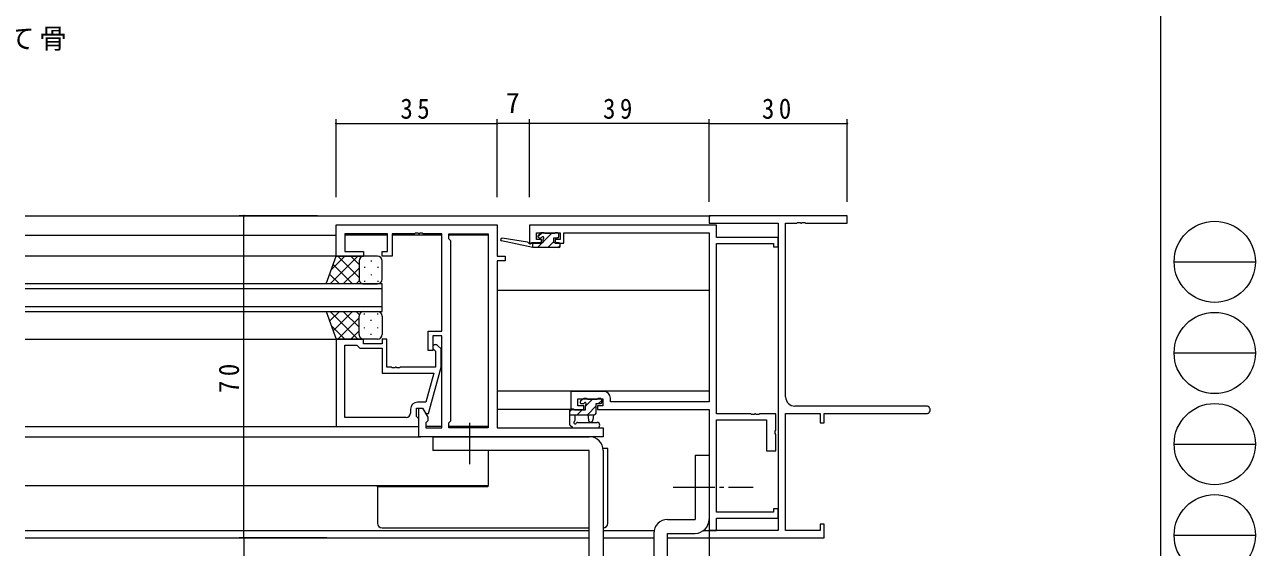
# Model space of a CAD drawing. Units: millimetres on the paper. Extents: x -420 to 373, y -297 to 267.
# Drawn here: x 105.7 to 372.9, y -135.6 to -22.1 of the extents above; entities that cross this region are included whole.
import ezdxf
from ezdxf.enums import TextEntityAlignment as Align

# ---------------------------------------------------------------- set-up
doc = ezdxf.new("R2010")
doc.units = ezdxf.units.MM
doc.linetypes.add('CHAIN2', pattern=[12, 9, -1, 1, -1])
for name, color, linetype, lineweight in [('0-1_YKK_ZWAK', 7, 'Continuous', 9), ('0-3_YKK_11', 7, 'Continuous', 9), ('0-4_YKK_12', 2, 'Continuous', 9), ('0-5_YKK_13', 4, 'Continuous', 9), ('0-6_YKK_D', 6, 'Continuous', 9)]:
    doc.layers.add(name, color=color, linetype=linetype, lineweight=lineweight)
doc.layers.add('0-2_USER1', color=3, linetype='Continuous')
doc.styles.add('ＭＳ ゴシック', font='')
doc.styles.get('ＭＳ ゴシック').set_extended_font_data('MS Gothic')

msp = doc.modelspace()

# ---------------------------------------------------------------- linework, layer by layer
at = {"layer": '0-1_YKK_ZWAK'}
for p, q in [((352.3, 264.425), (352.3, -260.575)), ((355.276, -73.591), (372.917, -73.591)), ((355.276, -93.387), (372.917, -93.387)), ((355.276, -113.183), (372.917, -113.183)), ((355.276, -132.979), (372.917, -132.979))]:
    msp.add_line(p, q, dxfattribs=at)
for centre in [(364.096, -73.591), (364.096, -93.387), (364.096, -113.183), (364.096, -132.979)]:
    msp.add_circle(centre, 8.82, dxfattribs=at)
at = {"layer": '0-3_YKK_11'}
for p, q in [((254.3, -63.575), (254.3, -65.205)), ((284.3, -63.575), (254.3, -63.575)), ((284.3, -65.205), (284.3, -63.575)), ((173.3, -65.576), (208.3, -65.576)), ((173.3, -72.376), (173.3, -65.576)), ((208.3, -65.576), (208.3, -72.376)), ((215.3, -65.645), (215.3, -69.545)), ((255.93, -65.645), (215.3, -65.645)), ((254.3, -65.205), (269.3, -65.205)), ((255.93, -68.345), (255.93, -65.645)), ((269.3, -65.205), (269.3, -131.945)), ((270.93, -65.205), (273.342, -65.205)), ((270.93, -102.945), (270.93, -65.205)), ((273.342, -65.205), (273.525, -65.085)), ((273.525, -65.085), (274.075, -65.085)), ((274.075, -65.085), (274.258, -65.205)), ((274.258, -65.205), (274.342, -65.205)), ((274.342, -65.205), (274.525, -65.085)), ((274.525, -65.085), (275.075, -65.085)), ((275.075, -65.085), (275.258, -65.205)), ((275.258, -65.205), (284.3, -65.205)), ((175.23, -67.506), (175.23, -71.376)), ((184.5, -67.506), (175.23, -67.506)), ((184.5, -71.376), (184.5, -67.506)), ((185.5, -67.506), (185.5, -72.376)), ((190.342, -67.506), (185.5, -67.506)), ((190.525, -67.386), (190.342, -67.506)), ((191.075, -67.386), (190.525, -67.386)), ((191.258, -67.506), (191.075, -67.386)), ((191.342, -67.506), (191.258, -67.506)), ((191.525, -67.386), (191.342, -67.506)), ((192.075, -67.386), (191.525, -67.386)), ((192.258, -67.506), (192.075, -67.386)), ((196.3, -67.506), (192.258, -67.506)), ((196.3, -88.676), (196.3, -67.506)), ((197.8, -67.506), (206.37, -67.506)), ((197.8, -68.576), (197.8, -67.506)), ((198.23, -69.006), (197.8, -68.576)), ((198.23, -108.146), (198.23, -69.006)), ((206.37, -67.506), (206.37, -109.646)), ((206.37, -67.506), (206.37, -109.646)), ((216.8, -67.275), (222, -67.275)), ((216.8, -68.745), (216.8, -67.275)), ((217.9, -68.745), (216.8, -68.745)), ((217.9, -69.545), (217.9, -68.745)), ((220.9, -68.745), (220.9, -69.545)), ((222, -68.745), (220.9, -68.745)), ((222, -67.275), (222, -68.745)), ((222.8, -67.275), (254.3, -67.275)), ((222.8, -69.545), (222.8, -67.275)), ((254.3, -67.275), (254.3, -104.015)), ((269.3, -68.345), (255.93, -68.345)), ((269.3, -70.345), (269.3, -68.345)), ((175.23, -71.376), (179.3, -71.376)), ((179.3, -71.376), (179.3, -72.376)), ((183.3, -71.376), (184.5, -71.376)), ((183.3, -72.376), (183.3, -71.376)), ((215.3, -69.545), (217.9, -69.545)), ((220.9, -69.545), (222.8, -69.545)), ((255.93, -69.645), (268.3, -69.645)), ((255.93, -106.645), (255.93, -69.645)), ((268.3, -69.645), (268.3, -70.345)), ((268.3, -70.345), (269.3, -70.345)), ((179.3, -72.376), (173.3, -72.376)), ((185.5, -72.376), (183.3, -72.376)), ((208.3, -72.376), (210, -72.376)), ((208.3, -73.376), (208.3, -109.646)), ((210, -73.376), (208.3, -73.376)), ((210, -72.376), (210, -73.376)), ((179.3, -90.376), (173.3, -90.376)), ((173.3, -90.376), (173.3, -109.376)), ((179.3, -91.376), (179.3, -90.376)), ((183.3, -90.376), (183.3, -91.376)), ((184.3, -90.376), (183.3, -90.376)), ((184.3, -96.476), (184.3, -90.376)), ((193.3, -88.676), (196.3, -88.676)), ((193.3, -92.876), (193.3, -88.676)), ((194.3, -89.676), (194.3, -92.876)), ((196.3, -89.676), (194.3, -89.676)), ((196.3, -109.646), (196.3, -89.676)), ((175.23, -107.446), (175.23, -91.676)), ((175.23, -91.676), (177.8, -91.676)), ((175.23, -107.446), (175.23, -91.676)), ((177.8, -91.676), (178, -91.876)), ((178, -91.876), (178.5, -92.376)), ((178.5, -92.376), (183.3, -92.376)), ((183.3, -91.376), (179.3, -91.376)), ((183.3, -92.376), (183.3, -97.776)), ((194.3, -92.876), (193.3, -92.876)), ((194.476, -92.6), (194.9, -93.024)), ((194.9, -93.024), (194.9, -96.476)), ((196.1, -92.527), (195.324, -91.752)), ((196.1, -96.472), (196.1, -92.527)), ((183.3, -97.776), (194.509, -97.776)), ((185.342, -96.476), (184.3, -96.476)), ((185.525, -96.596), (185.342, -96.476)), ((186.075, -96.596), (185.525, -96.596)), ((186.258, -96.476), (186.075, -96.596)), ((186.342, -96.476), (186.258, -96.476)), ((186.525, -96.596), (186.342, -96.476)), ((187.075, -96.596), (186.525, -96.596)), ((187.258, -96.476), (187.075, -96.596)), ((194.9, -96.476), (187.258, -96.476)), ((194.509, -97.776), (192.82, -104.076)), ((193.393, -106.576), (196.1, -96.472)), ((192.82, -104.076), (191, -104.076)), ((224.3, -101.745), (224.3, -105.645)), ((231.4, -101.745), (224.3, -101.745)), ((225.8, -103.375), (231.27, -103.375)), ((225.8, -104.845), (225.8, -103.375)), ((231.27, -103.375), (231.27, -104.845)), ((232.9, -104.015), (232.9, -103.245)), ((254.3, -104.015), (232.9, -104.015)), ((189.5, -105.576), (189.5, -106.446)), ((190.8, -105.376), (192.1, -105.376)), ((190.8, -107.176), (190.8, -105.376)), ((191.3, -105.376), (192.1, -105.376)), ((191.3, -111.576), (191.3, -105.376)), ((192.1, -105.376), (192.793, -106.576)), ((192.1, -105.376), (193.23, -107.333)), ((192.793, -106.576), (193.393, -106.576)), ((224.3, -105.645), (227.1, -105.645)), ((227.1, -104.845), (225.8, -104.845)), ((227.1, -105.645), (227.1, -104.845)), ((230.1, -104.845), (230.1, -105.645)), ((231.27, -104.845), (230.1, -104.845)), ((230.1, -105.645), (254.3, -105.645)), ((254.3, -105.645), (254.3, -131.945)), ((263.342, -106.645), (255.93, -106.645)), ((263.525, -106.765), (263.342, -106.645)), ((264.075, -106.765), (263.525, -106.765)), ((264.258, -106.645), (264.075, -106.765)), ((264.342, -106.645), (264.258, -106.645)), ((264.525, -106.765), (264.342, -106.645)), ((265.075, -106.765), (264.525, -106.765)), ((265.258, -106.645), (265.075, -106.765)), ((268.8, -106.645), (265.258, -106.645)), ((268.8, -110.187), (268.8, -106.645)), ((270.93, -106.575), (278.4, -106.575)), ((270.93, -131.945), (270.93, -106.575)), ((301.485, -104.945), (272.93, -104.945)), ((278.4, -106.575), (278.4, -108.575)), ((279.3, -106.575), (301.485, -106.575)), ((279.3, -108.575), (279.3, -106.575)), ((173.3, -109.376), (191.3, -109.376)), ((188.5, -107.446), (175.23, -107.446)), ((191, -107.376), (190.8, -107.176)), ((191.3, -107.676), (191, -107.376)), ((191.3, -109.376), (191.3, -107.676)), ((193.23, -108.146), (192.8, -108.576)), ((192.8, -108.576), (192.8, -109.646)), ((193.23, -107.333), (193.23, -108.146)), ((197.8, -108.576), (198.23, -108.146)), ((197.8, -109.646), (197.8, -108.576)), ((255.93, -107.945), (266.8, -107.945)), ((255.93, -127.945), (255.93, -107.945)), ((266.8, -107.945), (266.8, -114.645)), ((278.4, -108.575), (279.3, -108.575)), ((231.3, -111.576), (191.3, -111.576)), ((192.8, -109.646), (196.3, -109.646)), ((206.37, -109.646), (197.8, -109.646)), ((208.3, -109.646), (231.3, -109.646)), ((231.3, -109.646), (231.3, -111.576)), ((268.68, -110.37), (268.8, -110.187)), ((268.68, -110.92), (268.68, -110.37)), ((268.8, -111.104), (268.68, -110.92)), ((268.8, -114.645), (268.8, -111.104)), ((266.8, -114.645), (268.8, -114.645)), ((268.3, -127.945), (255.93, -127.945)), ((268.3, -127.245), (268.3, -127.945)), ((269.3, -127.245), (268.3, -127.245)), ((269.3, -129.245), (269.3, -127.245)), ((255.93, -129.245), (269.3, -129.245)), ((255.93, -131.945), (255.93, -129.245)), ((278.4, -130.575), (278.4, -131.945)), ((279.3, -130.575), (278.4, -130.575)), ((279.3, -133.575), (279.3, -130.575)), ((254.3, -131.945), (254.3, -133.575)), ((269.3, -131.945), (254.3, -131.945)), ((254.3, -131.945), (255.93, -131.945)), ((254.3, -133.575), (279.3, -133.575)), ((278.4, -131.945), (270.93, -131.945))]:
    msp.add_line(p, q, dxfattribs=at)
for centre, radius, start, end in [((194.9, -92.176), 0.6, 44.99998, 225), ((191, -105.576), 1.5, 90, 179.99998), ((231.4, -103.245), 1.5, 0, 89.99998), ((272.93, -102.945), 2, 180, 269.99998), ((188.5, -106.446), 1, 270, 359.99998), ((301.485, -105.76), 0.815, 269.99998, 90)]:
    msp.add_arc(centre, radius, start, end, dxfattribs=at)
at = {"layer": '0-4_YKK_12'}
for p, q in [((105.8, -63.575), (254.6, -63.575)), ((105.8, -67.776), (173.3, -67.776)), ((184.499, -67.776), (175.232, -67.776)), ((196.299, -67.776), (185.502, -67.776)), ((206.369, -67.776), (197.802, -67.776)), ((173.8, -72.376), (105.8, -72.376)), ((183.301, -78.376), (105.8, -78.376)), ((105.8, -79.376), (183.301, -79.376)), ((183.301, -84.376), (183.301, -78.376)), ((208.3, -79.775), (254.3, -79.775)), ((183.301, -83.376), (105.8, -83.376)), ((105.8, -84.376), (183.301, -84.376)), ((105.8, -90.376), (179.002, -90.376)), ((254.3, -101.675), (208.3, -101.675)), ((208.3, -105.575), (224.6, -105.575)), ((105.8, -109.376), (191, -109.376)), ((196.299, -109.376), (192.802, -109.376)), ((206.369, -109.376), (197.802, -109.376)), ((105.8, -111.576), (191.738, -111.576)), ((206.37, -114.575), (206.37, -122.175)), ((105.8, -122.175), (206.37, -122.175)), ((105.8, -131.945), (228.302, -131.945)), ((105.8, -133.575), (228.302, -133.575)), ((231.302, -131.945), (242.369, -131.945)), ((231.302, -133.575), (242.302, -133.575)), ((245.302, -133.575), (254.6, -133.575)), ((253.141, -131.945), (254.3, -131.945)), ((254.3, -133.575), (254.3, -153.575))]:
    msp.add_line(p, q, dxfattribs=at)
at = {"layer": '0-5_YKK_13'}
for p, q in [((216.002, -70.475), (209.241, -69.069)), ((214.888, -69.302), (209.346, -68.479)), ((216.002, -69.475), (215.915, -69.461)), ((216.002, -70.475), (216.002, -69.475)), ((218.2, -69.475), (216.002, -69.475)), ((218.078, -69.475), (217.078, -70.475)), ((218.033, -67.275), (217.122, -68.187)), ((217.688, -67.363), (217.188, -67.863)), ((217.4, -68.375), (217.739, -68.375)), ((218.5, -67.275), (217.9, -67.275)), ((220.078, -67.475), (218.2, -69.354)), ((218.2, -68.836), (218.2, -69.475)), ((220.7, -67.475), (218.7, -67.475)), ((220.6, -69.199), (219.323, -70.475)), ((220.6, -68.375), (221.4, -68.375)), ((220.6, -69.475), (220.6, -68.375)), ((221.7, -69.475), (220.6, -69.475)), ((221.4, -67.275), (220.9, -67.275)), ((221.699, -68.1), (221.424, -68.374)), ((221.7, -68.075), (221.7, -67.575)), ((221.7, -70.475), (216.002, -70.475)), ((222, -70.044), (221.569, -70.475)), ((222, -70.175), (222, -69.775)), ((171.157, -78.376), (173.3, -72.376)), ((178.032, -72.376), (172.032, -78.376)), ((175.203, -72.376), (172.243, -75.337)), ((176.851, -78.376), (172.656, -74.18)), ((173.3, -72.376), (179.3, -72.376)), ((178.3, -76.996), (173.68, -72.376)), ((178.3, -74.168), (176.508, -72.376)), ((178.3, -73.376), (178.3, -76.976)), ((178.3, -73.776), (178.3, -77.376)), ((182.3, -72.376), (179.3, -72.376)), ((179.522, -74.711), (179.522, -74.911)), ((180.937, -73.296), (180.937, -73.496)), ((182.352, -74.711), (182.352, -74.911)), ((183.3, -77.376), (183.3, -73.376)), ((174.023, -78.376), (171.911, -76.264)), ((178.3, -74.936), (174.86, -78.376)), ((180.937, -76.326), (180.937, -76.526)), ((179.3, -78.376), (171.157, -78.376)), ((178.357, -77.708), (177.689, -78.376)), ((179.3, -78.376), (182.3, -78.376)), ((179.522, -77.741), (179.522, -77.941)), ((182.352, -77.741), (182.352, -77.941)), ((171.157, -84.376), (179.3, -84.376)), ((171.157, -84.376), (173.3, -90.376)), ((174.023, -84.376), (171.911, -86.487)), ((178.032, -90.376), (172.032, -84.376)), ((176.851, -84.376), (172.656, -88.572)), ((178.3, -87.816), (174.86, -84.376)), ((178.357, -85.044), (177.689, -84.376)), ((178.3, -88.976), (178.3, -85.376)), ((179.3, -84.376), (182.3, -84.376)), ((179.522, -85.011), (179.522, -84.811)), ((182.352, -85.011), (182.352, -84.811)), ((183.3, -85.376), (183.3, -89.376)), ((175.203, -90.376), (172.243, -87.415)), ((178.3, -85.755), (173.68, -90.376)), ((178.3, -89.376), (178.3, -85.776)), ((179.522, -88.041), (179.522, -87.841)), ((180.937, -86.426), (180.937, -86.226)), ((182.352, -88.041), (182.352, -87.841)), ((173.3, -90.376), (179.3, -90.376)), ((178.3, -88.584), (176.508, -90.376)), ((182.3, -90.376), (179.3, -90.376)), ((180.937, -89.456), (180.937, -89.256)), ((226.888, -103.393), (226.388, -103.893)), ((227.7, -103.305), (227.1, -103.305)), ((228.95, -103.505), (227.4, -105.055)), ((230, -103.505), (227.9, -103.505)), ((230.7, -103.305), (230.2, -103.305)), ((231, -103.7), (230.295, -104.405)), ((231, -104.105), (231, -103.605)), ((224.605, -105.605), (224, -106.21)), ((224, -105.905), (224, -108.868)), ((224, -106.805), (229.3, -106.805)), ((224.9, -105.605), (224.3, -105.605)), ((227.4, -105.805), (225.1, -105.805)), ((225.2, -107.986), (225.2, -106.805)), ((226.65, -105.805), (225.65, -106.805)), ((226.6, -104.405), (226.939, -104.405)), ((227.4, -104.866), (227.4, -105.805)), ((229.8, -104.9), (227.895, -106.805)), ((228, -106.805), (228.102, -107.95)), ((229.2, -106.805), (229.098, -107.95)), ((229.8, -104.405), (230.7, -104.405)), ((229.8, -106.305), (229.8, -104.405)), ((224.615, -109.608), (224.184, -109.255)), ((225.736, -108.475), (229.984, -108.475)), ((194.302, -111.575), (194.302, -114.575)), ((194.302, -111.575), (228.302, -111.575)), ((224.805, -109.675), (229.984, -109.675)), ((228.302, -114.575), (194.302, -114.575)), ((228.302, -199.075), (228.302, -114.575)), ((231.3, -114.175), (231.275, -114.175)), ((232.3, -114.175), (231.3, -114.175)), ((231.302, -114.575), (231.302, -199.075)), ((232.3, -130.375), (232.3, -114.175)), ((251.302, -115.575), (254.302, -115.575)), ((251.302, -115.575), (251.302, -129.575)), ((254.302, -115.575), (254.302, -129.575)), ((182.3, -122.475), (182.3, -122.175)), ((206.3, -122.475), (183.3, -122.475)), ((206.3, -122.175), (206.3, -122.475)), ((245.302, -129.575), (251.302, -129.575)), ((183.3, -131.375), (228.302, -131.375)), ((242.302, -132.575), (242.302, -165.075)), ((245.302, -132.575), (251.302, -132.575)), ((245.302, -165.075), (245.302, -132.575))]:
    msp.add_line(p, q, dxfattribs=at)
at = {"layer": '0-5_YKK_13', "linetype": 'CHAIN2'}
for p, q in [((202.302, -108.575), (202.302, -117.575)), ((246.53, -122.575), (263.908, -122.575))]:
    msp.add_line(p, q, dxfattribs=at)
at = {"layer": '0-5_YKK_13'}
for points in [[(183.3, -122.475), (182.3, -122.475), (182.3, -130.375)], [(206.203, -122.475), (206.182, -122.4), (206.162, -122.175)]]:
    msp.add_lwpolyline(points, dxfattribs=at)
for centre, radius, start, end in [((209.302, -68.775), 0.3, 81.55064, 258.25018), ((214.844, -69.599), 0.3, 21.55064, 81.55064), ((215.867, -69.757), 0.3, 80.80246, 140.80246), ((217.4, -68.075), 0.3, 135, 270), ((217.9, -67.575), 0.3, 90, 135), ((217.739, -68.075), 0.3, 270, 326.94426), ((218.2, -68.375), 0.25, 303.05573, 146.94426), ((218.5, -68.836), 0.3, 123.05573, 180), ((218.5, -67.475), 0.2, 0, 90), ((220.9, -67.475), 0.2, 90, 180), ((221.4, -67.575), 0.3, 0, 90), ((221.4, -68.075), 0.3, 270, 0), ((221.7, -69.775), 0.3, 0, 90), ((215.402, -69.378), 0.3, 201.55064, 320.80246), ((221.7, -70.175), 0.3, 270, 0), ((179.3, -73.376), 1, 89.99998, 179.99998), ((179.3, -73.376), 1, 89.99998, 179.99998), ((182.3, -73.376), 1, 359.99998, 89.99998), ((179.3, -77.376), 1, 179.99998, 269.99998), ((179.3, -77.376), 1, 179.99998, 269.99998), ((182.3, -77.376), 1, 269.99998, 359.99998), ((179.3, -85.376), 1, 89.99998, 179.99998), ((179.3, -85.376), 1, 89.99998, 179.99998), ((182.3, -85.376), 1, 359.99998, 89.99998), ((179.3, -89.376), 1, 179.99998, 269.99998), ((179.3, -89.376), 1, 179.99998, 269.99998), ((182.3, -89.376), 1, 269.99998, 359.99998), ((226.6, -104.105), 0.3, 135, 270), ((227.1, -103.605), 0.3, 90, 135), ((227.4, -104.405), 0.25, 303.05573, 146.94426), ((227.7, -103.505), 0.2, 0, 90), ((230.2, -103.505), 0.2, 90, 180), ((230.7, -103.605), 0.3, 0, 90), ((230.7, -104.105), 0.3, 270, 0), ((224.3, -105.905), 0.3, 90, 180), ((224.9, -105.805), 0.2, 0, 90), ((226.939, -104.105), 0.3, 270, 326.94426), ((227.7, -104.866), 0.3, 123.05573, 180), ((229.3, -106.305), 0.5, 270, 0), ((224.5, -108.868), 0.5, 180, 230.76546), ((225.2, -108.505), 0.3, 120, 333.2563), ((224.9, -107.986), 0.3, 300, 0), ((225.736, -108.775), 0.3, 89.99998, 153.2563), ((228.6, -107.905), 0.5, 185.09206, 354.90793), ((229.984, -109.075), 0.6, 269.99998, 89.99998), ((224.805, -109.375), 0.3, 230.76546, 269.99998), ((228.302, -114.575), 3, 0, 90), ((183.3, -130.375), 1, 180, 270), ((231.3, -130.375), 1, 270, 0), ((245.302, -132.575), 3, 90, 180), ((251.302, -129.575), 3, 270, 0)]:
    msp.add_arc(centre, radius, start, end, dxfattribs=at)
at = {"layer": '0-6_YKK_D'}
for p, q in [((173.3, -59.575), (173.3, -42.575)), ((208.3, -59.575), (208.3, -42.575)), ((208.3, -59.575), (208.3, -42.575)), ((215.3, -59.575), (215.3, -42.575)), ((215.3, -59.575), (215.3, -42.575)), ((254.3, -60.575), (254.3, -42.575)), ((254.3, -59.575), (254.3, -42.575)), ((284.3, -60.575), (284.3, -42.575)), ((173.3, -43.575), (208.3, -43.575)), ((215.3, -43.575), (208.3, -43.575)), ((254.3, -43.575), (215.3, -43.575)), ((254.3, -43.575), (284.3, -43.575)), ((169.3, -63.575), (152.3, -63.575)), ((153.3, -133.575), (153.3, -63.575)), ((171.293, -133.575), (152.3, -133.575)), ((169.3, -133.575), (152.3, -133.575)), ((153.3, -133.575), (153.3, -153.575))]:
    msp.add_line(p, q, dxfattribs=at)
for centre, start, end in [((173.3, -43.575), 0, 180), ((173.3, -43.575), 180, 0), ((208.3, -43.575), 0, 180), ((208.3, -43.575), 0, 180), ((208.3, -43.575), 180, 0), ((208.3, -43.575), 180, 0), ((215.3, -43.575), 0, 180), ((215.3, -43.575), 0, 180), ((215.3, -43.575), 180, 0), ((215.3, -43.575), 180, 0), ((254.3, -43.575), 0, 180), ((254.3, -43.575), 0, 180), ((254.3, -43.575), 180, 0), ((254.3, -43.575), 180, 0), ((284.3, -43.575), 0, 180), ((284.3, -43.575), 180, 0), ((153.3, -63.575), 90, 270), ((153.3, -63.575), 270, 90), ((153.3, -133.575), 90, 270), ((153.3, -133.575), 90, 270), ((153.3, -133.575), 270, 90), ((153.3, -133.575), 270, 90)]:
    msp.add_arc(centre, 0.106, start, end, dxfattribs=at)

# ---------------------------------------------------------------- texts
at = {"layer": '0-2_USER1', "insert": (94.821, -27.756), "char_height": 4.399, "attachment_point": 7, "style": 'ＭＳ ゴシック'}
msp.add_mtext('\\T1.17;たて骨', dxfattribs=at)
at = {"layer": '0-6_YKK_D', "color": 3, "style": 'ＭＳ ゴシック'}
msp.add_text('7', height=4.399, dxfattribs=at).set_placement((210.2, -42.575), align=Align.BOTTOM_LEFT)
at = {"layer": '0-6_YKK_D', "color": 3, "char_height": 4.399, "attachment_point": 7, "style": 'ＭＳ ゴシック'}
for s, insert in [('\\T1.36;\\W0.9;35', (187.28, -42.575)), ('\\T1.36;\\W0.9;39', (231.28, -42.575)), ('\\T1.36;\\W0.9;30', (265.78, -42.575))]:
    msp.add_mtext(s, dxfattribs=dict(at, insert=insert))
at = {"layer": '0-6_YKK_D', "color": 3, "insert": (152.3, -102.095), "char_height": 4.399, "attachment_point": 7, "rotation": 90, "style": 'ＭＳ ゴシック'}
msp.add_mtext('\\T1.36;\\W0.9;70', dxfattribs=at)

doc.saveas('drawing.dxf')
